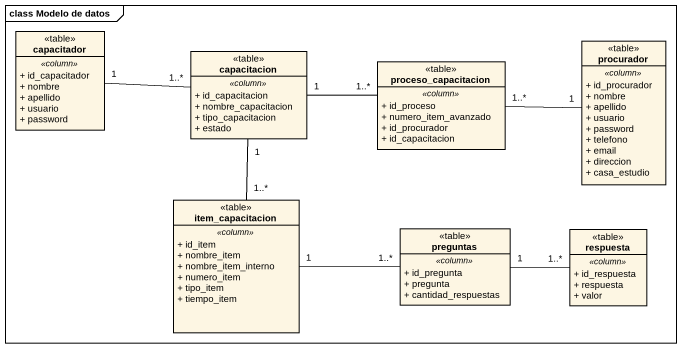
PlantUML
@startuml
mainframe class Modelo de datos
hide circle
hide empty members
skinparam classAttributeIconSize 0
class capacitador <<table>> {
  .. <<column>> ..
  + id_capacitador
  + nombre
  + apellido
  + usuario
  + password
}
class capacitacion <<table>> {
  .. <<column>> ..
  + id_capacitacion
  + nombre_capacitacion
  + tipo_capacitacion
  + estado
}
class proceso_capacitacion <<table>> {
  .. <<column>> ..
  + id_proceso
  + numero_item_avanzado
  + id_procurador
  + id_capacitacion
}
class procurador <<table>> {
  .. <<column>> ..
  + id_procurador
  + nombre
  + apellido
  + usuario
  + password
  + telefono
  + email
  + direccion
  + casa_estudio
}
class item_capacitacion <<table>> {
  .. <<column>> ..
  + id_item
  + nombre_item
  + nombre_item_interno
  + numero_item
  + tipo_item
  + tiempo_item
}
class preguntas <<table>> {
  .. <<column>> ..
  + id_pregunta
  + pregunta
  + cantidad_respuestas
}
class respuesta <<table>> {
  .. <<column>> ..
  + id_respuesta
  + respuesta
  + valor
}
capacitador "1" -right- "1..*" capacitacion
capacitacion "1" -right- "1..*" proceso_capacitacion
capacitacion "1" -- "1..*" item_capacitacion
proceso_capacitacion "1..*" -right- "1" procurador
item_capacitacion "1" -right- "1..*" preguntas
preguntas "1" -right- "1..*" respuesta
@enduml
